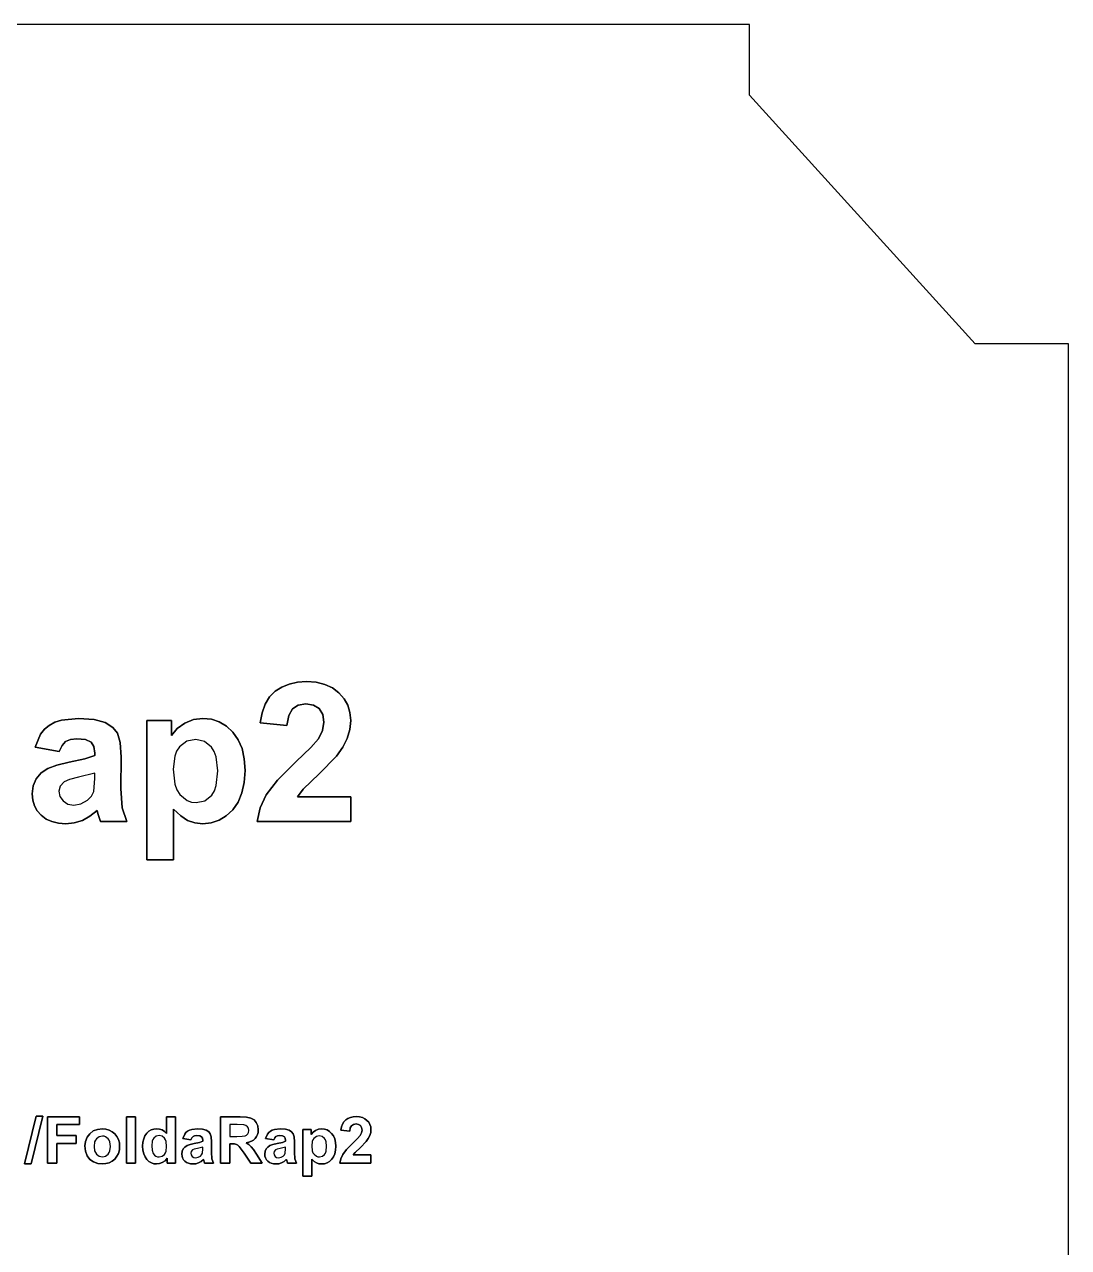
# Model space of a CAD drawing. Header units: metres. Extents: x 784 to 1000, y -1501 to -1285.
# Drawn here: x 907.8 to 1000.2, y -1393 to -1284.8 of the extents above; entities that cross this region are included whole.
import ezdxf

# ---------------------------------------------------------------- set-up
doc = ezdxf.new("R2010")
doc.units = ezdxf.units.M

msp = doc.modelspace()

# ---------------------------------------------------------------- linework, layer by layer
at = {"layer": 'Layer0'}
for p, q in [((921.48, -1348.73, 0), (921.23, -1349.11, 0)), ((922.13, -1348.23, 0), (921.48, -1348.73, 0)), ((922.92, -1348.06, 0), (922.13, -1348.23, 0)), ((923.69, -1348.24, 0), (922.92, -1348.06, 0)), ((924.32, -1348.75, 0), (923.69, -1348.24, 0)), ((924.56, -1349.13, 0), (924.32, -1348.75, 0)), ((921.06, -1349.56, 0), (920.91, -1350.71, 0)), ((921.23, -1349.11, 0), (921.06, -1349.56, 0)), ((924.74, -1349.61, 0), (924.56, -1349.13, 0)), ((924.88, -1350.83, 0), (924.74, -1349.61, 0)), ((920.91, -1350.71, 0), (921.06, -1352.02, 0)), ((924.74, -1352.13, 0), (924.88, -1350.83, 0)), ((911.27, -1351.82, 0), (910.92, -1352.19, 0)), ((911.74, -1351.61, 0), (911.27, -1351.82, 0)), ((912.55, -1351.4, 0), (911.74, -1351.61, 0)), ((913.99, -1351.04, 0), (912.55, -1351.4, 0)), ((913.9, -1352.66, 0), (913.99, -1351.51, 0)), ((913.99, -1351.51, 0), (913.99, -1351.04, 0)), ((921.06, -1352.02, 0), (921.25, -1352.53, 0)), ((910.92, -1352.19, 0), (910.81, -1352.65, 0)), ((910.81, -1352.65, 0), (910.9, -1353.11, 0)), ((910.9, -1353.11, 0), (911.18, -1353.51, 0)), ((913.34, -1353.45, 0), (913.69, -1353.09, 0)), ((913.69, -1353.09, 0), (913.9, -1352.66, 0)), ((921.25, -1352.53, 0), (921.51, -1352.94, 0)), ((921.51, -1352.94, 0), (922.17, -1353.48, 0)), ((923.72, -1353.49, 0), (924.34, -1353, 0)), ((924.34, -1353, 0), (924.57, -1352.61, 0)), ((924.57, -1352.61, 0), (924.74, -1352.13, 0)), ((911.18, -1353.51, 0), (911.6, -1353.78, 0)), ((911.6, -1353.78, 0), (912.12, -1353.87, 0)), ((912.12, -1353.87, 0), (912.74, -1353.76, 0)), ((912.74, -1353.76, 0), (913.34, -1353.45, 0)), ((922.17, -1353.48, 0), (922.55, -1353.61, 0)), ((922.55, -1353.61, 0), (922.96, -1353.66, 0)), ((922.96, -1353.66, 0), (923.72, -1353.49, 0)), ((926.58, -1382.16, 0), (925.93, -1382.16, 0)), ((925.93, -1382.16, 0), (925.93, -1383.2, 0)), ((927.19, -1382.17, 0), (926.58, -1382.16, 0)), ((927.36, -1382.23, 0), (927.19, -1382.17, 0)), ((927.5, -1382.34, 0), (927.36, -1382.23, 0)), ((927.58, -1382.48, 0), (927.5, -1382.34, 0)), ((914.13, -1383.41, 0), (914.04, -1383.54, 0)), ((914.36, -1383.23, 0), (914.13, -1383.41, 0)), ((914.65, -1383.17, 0), (914.36, -1383.23, 0)), ((914.8, -1383.19, 0), (914.65, -1383.17, 0)), ((914.93, -1383.23, 0), (914.8, -1383.19, 0)), ((915.17, -1383.41, 0), (914.93, -1383.23, 0)), ((915.26, -1383.54, 0), (915.17, -1383.41, 0)), ((919.21, -1383.36, 0), (919.13, -1383.48, 0)), ((919.42, -1383.19, 0), (919.21, -1383.36, 0)), ((919.68, -1383.13, 0), (919.42, -1383.19, 0)), ((919.95, -1383.19, 0), (919.68, -1383.13, 0)), ((920.16, -1383.36, 0), (919.95, -1383.19, 0)), ((920.24, -1383.49, 0), (920.16, -1383.36, 0)), ((925.93, -1383.2, 0), (926.55, -1383.2, 0)), ((926.55, -1383.2, 0), (927.03, -1383.19, 0)), ((927.03, -1383.19, 0), (927.29, -1383.15, 0)), ((927.29, -1383.15, 0), (927.42, -1383.08, 0)), ((927.42, -1383.08, 0), (927.52, -1382.98, 0)), ((927.52, -1382.98, 0), (927.59, -1382.84, 0)), ((927.61, -1382.67, 0), (927.58, -1382.48, 0)), ((927.59, -1382.84, 0), (927.61, -1382.67, 0)), ((933.38, -1383.38, 0), (933.3, -1383.5, 0)), ((933.6, -1383.21, 0), (933.38, -1383.38, 0)), ((933.86, -1383.15, 0), (933.6, -1383.21, 0)), ((934.11, -1383.21, 0), (933.86, -1383.15, 0)), ((934.32, -1383.38, 0), (934.11, -1383.21, 0)), ((934.41, -1383.51, 0), (934.32, -1383.38, 0)), ((913.97, -1383.69, 0), (913.92, -1384.09, 0)), ((913.92, -1384.09, 0), (913.97, -1384.48, 0)), ((914.04, -1383.54, 0), (913.97, -1383.69, 0)), ((913.97, -1384.48, 0), (914.04, -1384.63, 0)), ((915.32, -1383.69, 0), (915.26, -1383.54, 0)), ((915.26, -1384.63, 0), (915.32, -1384.48, 0)), ((915.37, -1384.08, 0), (915.32, -1383.69, 0)), ((915.32, -1384.48, 0), (915.37, -1384.08, 0)), ((919.07, -1383.63, 0), (919.02, -1384.02, 0)), ((919.02, -1384.02, 0), (919.06, -1384.43, 0)), ((919.06, -1384.43, 0), (919.16, -1384.71, 0)), ((919.13, -1383.48, 0), (919.07, -1383.63, 0)), ((920.23, -1384.66, 0), (920.29, -1384.5, 0)), ((920.29, -1383.66, 0), (920.24, -1383.49, 0)), ((920.34, -1384.1, 0), (920.29, -1383.66, 0)), ((920.29, -1384.5, 0), (920.34, -1384.1, 0)), ((922.64, -1384.4, 0), (922.52, -1384.53, 0)), ((922.79, -1384.33, 0), (922.64, -1384.4, 0)), ((923.07, -1384.27, 0), (922.79, -1384.33, 0)), ((923.54, -1384.14, 0), (923.07, -1384.27, 0)), ((923.51, -1384.69, 0), (923.54, -1384.3, 0)), ((923.54, -1384.3, 0), (923.54, -1384.14, 0)), ((929.97, -1384.4, 0), (929.86, -1384.53, 0)), ((930.13, -1384.33, 0), (929.97, -1384.4, 0)), ((930.4, -1384.27, 0), (930.13, -1384.33, 0)), ((930.88, -1384.14, 0), (930.4, -1384.27, 0)), ((930.85, -1384.69, 0), (930.88, -1384.3, 0)), ((930.88, -1384.3, 0), (930.88, -1384.14, 0)), ((933.24, -1383.65, 0), (933.19, -1384.04, 0)), ((933.19, -1384.04, 0), (933.24, -1384.47, 0)), ((933.3, -1383.5, 0), (933.24, -1383.65, 0)), ((933.24, -1384.47, 0), (933.3, -1384.64, 0)), ((934.47, -1383.67, 0), (934.41, -1383.51, 0)), ((934.41, -1384.67, 0), (934.47, -1384.51, 0)), ((934.51, -1384.07, 0), (934.47, -1383.67, 0)), ((934.47, -1384.51, 0), (934.51, -1384.07, 0)), ((914.04, -1384.63, 0), (914.13, -1384.76, 0)), ((914.13, -1384.76, 0), (914.36, -1384.94, 0)), ((914.36, -1384.94, 0), (914.65, -1385, 0)), ((914.65, -1385, 0), (914.8, -1384.98, 0)), ((914.8, -1384.98, 0), (914.93, -1384.94, 0)), ((914.93, -1384.94, 0), (915.17, -1384.76, 0)), ((915.17, -1384.76, 0), (915.26, -1384.63, 0)), ((919.16, -1384.71, 0), (919.26, -1384.85, 0)), ((919.26, -1384.85, 0), (919.38, -1384.94, 0)), ((919.38, -1384.94, 0), (919.53, -1385, 0)), ((919.53, -1385, 0), (919.69, -1385.02, 0)), ((919.69, -1385.02, 0), (919.94, -1384.96, 0)), ((919.94, -1384.96, 0), (920.15, -1384.79, 0)), ((920.15, -1384.79, 0), (920.23, -1384.66, 0)), ((922.52, -1384.53, 0), (922.48, -1384.68, 0)), ((922.48, -1384.68, 0), (922.51, -1384.83, 0)), ((922.51, -1384.83, 0), (922.61, -1384.97, 0)), ((922.61, -1384.97, 0), (922.75, -1385.06, 0)), ((922.75, -1385.06, 0), (922.92, -1385.09, 0)), ((922.92, -1385.09, 0), (923.13, -1385.05, 0)), ((923.13, -1385.05, 0), (923.33, -1384.95, 0)), ((923.33, -1384.95, 0), (923.44, -1384.83, 0)), ((923.44, -1384.83, 0), (923.51, -1384.69, 0)), ((929.86, -1384.53, 0), (929.82, -1384.68, 0)), ((929.82, -1384.68, 0), (929.85, -1384.83, 0)), ((929.85, -1384.83, 0), (929.94, -1384.97, 0)), ((929.94, -1384.97, 0), (930.08, -1385.06, 0)), ((930.08, -1385.06, 0), (930.26, -1385.09, 0)), ((930.26, -1385.09, 0), (930.47, -1385.05, 0)), ((930.47, -1385.05, 0), (930.66, -1384.95, 0)), ((930.66, -1384.95, 0), (930.78, -1384.83, 0)), ((930.78, -1384.83, 0), (930.85, -1384.69, 0)), ((933.3, -1384.64, 0), (933.39, -1384.78, 0)), ((933.39, -1384.78, 0), (933.61, -1384.96, 0)), ((933.61, -1384.96, 0), (933.74, -1385, 0)), ((933.74, -1385, 0), (933.87, -1385.02, 0)), ((933.87, -1385.02, 0), (934.13, -1384.96, 0)), ((934.13, -1384.96, 0), (934.33, -1384.8, 0)), ((934.33, -1384.8, 0), (934.41, -1384.67, 0))]:
    msp.add_line(p, q, dxfattribs=at)
for points in [[(783.69, -1313.04, 0), (783.69, -1473.04, 0), (791.94, -1473.04, 0), (811.94, -1495.04, 0), (811.94, -1501.29, 0), (971.94, -1501.29, 0), (971.94, -1493.04, 0), (993.94, -1473.04, 0), (1000.19, -1473.04, 0), (1000.19, -1313.04, 0), (991.94, -1313.04, 0), (971.94, -1291.04, 0), (971.94, -1284.79, 0), (811.94, -1284.79, 0), (811.94, -1293.04, 0), (789.94, -1313.04, 0), (783.69, -1313.04, 0)], [(935.02, -1343.51, 0), (935.59, -1343.94, 0), (936.05, -1344.46, 0), (936.38, -1345.04, 0), (936.57, -1345.68, 0), (936.64, -1346.38, 0), (936.56, -1347.2, 0), (936.34, -1347.97, 0), (935.95, -1348.74, 0), (935.39, -1349.54, 0), (933.85, -1351.12, 0), (932.43, -1352.48, 0), (931.94, -1353.14, 0), (936.64, -1353.14, 0), (936.64, -1355.33, 0), (928.35, -1355.33, 0), (928.62, -1354.12, 0), (929.16, -1352.97, 0), (930.16, -1351.68, 0), (931.82, -1350.02, 0), (933.11, -1348.77, 0), (933.78, -1348, 0), (934.14, -1347.27, 0), (934.27, -1346.55, 0), (934.16, -1345.85, 0), (933.84, -1345.34, 0), (933.34, -1345.02, 0), (932.67, -1344.91, 0), (932, -1345.02, 0), (931.49, -1345.36, 0), (931.15, -1345.95, 0), (930.99, -1346.84, 0), (928.63, -1346.6, 0), (928.79, -1345.7, 0), (929.07, -1344.93, 0), (929.45, -1344.3, 0), (929.95, -1343.8, 0), (930.54, -1343.43, 0), (931.2, -1343.16, 0), (931.93, -1343.01, 0), (932.73, -1342.95, 0), (933.59, -1343.01, 0), (934.36, -1343.2, 0), (935.02, -1343.51, 0)], [(935.59, -1343.94, 0), (935.02, -1343.51, 0), (934.36, -1343.2, 0), (933.59, -1343.01, 0), (932.73, -1342.95, 0), (931.93, -1343.01, 0), (931.2, -1343.16, 0), (930.54, -1343.43, 0), (929.95, -1343.8, 0), (929.45, -1344.3, 0), (929.07, -1344.93, 0), (928.79, -1345.7, 0), (928.63, -1346.6, 0), (930.99, -1346.84, 0), (931.15, -1345.95, 0), (931.49, -1345.36, 0), (932, -1345.02, 0), (932.67, -1344.91, 0), (933.34, -1345.02, 0), (933.84, -1345.34, 0), (934.16, -1345.85, 0), (934.27, -1346.55, 0), (934.14, -1347.27, 0), (933.78, -1348, 0), (933.11, -1348.77, 0), (931.82, -1350.02, 0), (930.16, -1351.68, 0), (929.16, -1352.97, 0), (928.62, -1354.12, 0), (928.35, -1355.33, 0), (936.64, -1355.33, 0), (936.64, -1353.14, 0), (931.94, -1353.14, 0), (932.43, -1352.48, 0), (933.85, -1351.12, 0), (935.39, -1349.54, 0), (935.95, -1348.74, 0), (936.34, -1347.97, 0), (936.56, -1347.2, 0), (936.64, -1346.38, 0), (936.57, -1345.68, 0), (936.38, -1345.04, 0), (936.05, -1344.46, 0), (935.59, -1343.94, 0)], [(916.23, -1348.34, 0), (916.31, -1349.64, 0), (916.29, -1352.4, 0), (916.4, -1354.13, 0), (916.83, -1355.33, 0), (914.49, -1355.33, 0), (914.26, -1354.63, 0), (914.18, -1354.35, 0), (913.55, -1354.87, 0), (912.88, -1355.24, 0), (912.17, -1355.46, 0), (911.41, -1355.53, 0), (910.76, -1355.48, 0), (910.18, -1355.34, 0), (909.67, -1355.11, 0), (909.24, -1354.78, 0), (908.89, -1354.38, 0), (908.64, -1353.94, 0), (908.49, -1353.44, 0), (908.44, -1352.89, 0), (908.53, -1352.18, 0), (908.8, -1351.54, 0), (909.24, -1351.02, 0), (909.82, -1350.63, 0), (910.61, -1350.34, 0), (911.7, -1350.08, 0), (913.1, -1349.78, 0), (913.99, -1349.5, 0), (913.99, -1349.27, 0), (913.91, -1348.68, 0), (913.66, -1348.3, 0), (913.17, -1348.08, 0), (912.39, -1348.01, 0), (911.83, -1348.07, 0), (911.4, -1348.25, 0), (911.08, -1348.6, 0), (910.83, -1349.12, 0), (908.69, -1348.74, 0), (909.18, -1347.61, 0), (909.52, -1347.17, 0), (909.93, -1346.82, 0), (910.43, -1346.55, 0), (911.03, -1346.35, 0), (912.55, -1346.2, 0), (913.93, -1346.29, 0), (914.91, -1346.57, 0), (915.57, -1347, 0), (916, -1347.52, 0), (916.23, -1348.34, 0)], [(916.31, -1349.64, 0), (916.23, -1348.34, 0), (916, -1347.52, 0), (915.57, -1347, 0), (914.91, -1346.57, 0), (913.93, -1346.29, 0), (912.55, -1346.2, 0), (911.03, -1346.35, 0), (910.43, -1346.55, 0), (909.93, -1346.82, 0), (909.52, -1347.17, 0), (909.18, -1347.61, 0), (908.69, -1348.74, 0), (910.83, -1349.12, 0), (911.08, -1348.6, 0), (911.4, -1348.25, 0), (911.83, -1348.07, 0), (912.39, -1348.01, 0), (913.17, -1348.08, 0), (913.66, -1348.3, 0), (913.91, -1348.68, 0), (913.99, -1349.27, 0), (913.99, -1349.5, 0), (913.1, -1349.78, 0), (911.7, -1350.08, 0), (910.61, -1350.34, 0), (909.82, -1350.63, 0), (909.24, -1351.02, 0), (908.8, -1351.54, 0), (908.53, -1352.18, 0), (908.44, -1352.89, 0), (908.49, -1353.44, 0), (908.64, -1353.94, 0), (908.89, -1354.38, 0), (909.24, -1354.78, 0), (909.67, -1355.11, 0), (910.18, -1355.34, 0), (910.76, -1355.48, 0), (911.41, -1355.53, 0), (912.17, -1355.46, 0), (912.88, -1355.24, 0), (913.55, -1354.87, 0), (914.18, -1354.35, 0), (914.26, -1354.63, 0), (914.49, -1355.33, 0), (916.83, -1355.33, 0), (916.4, -1354.13, 0), (916.29, -1352.4, 0), (916.31, -1349.64, 0)], [(918.58, -1346.4, 0), (920.78, -1346.4, 0), (920.78, -1347.71, 0), (921.28, -1347.1, 0), (921.94, -1346.62, 0), (922.71, -1346.3, 0), (923.56, -1346.2, 0), (924.31, -1346.27, 0), (925, -1346.5, 0), (925.63, -1346.88, 0), (926.2, -1347.42, 0), (926.68, -1348.09, 0), (927.02, -1348.88, 0), (927.22, -1349.79, 0), (927.29, -1350.81, 0), (927.22, -1351.87, 0), (927.01, -1352.8, 0), (926.67, -1353.61, 0), (926.19, -1354.29, 0), (925.62, -1354.83, 0), (924.98, -1355.22, 0), (924.29, -1355.45, 0), (923.54, -1355.53, 0), (922.84, -1355.46, 0), (922.2, -1355.24, 0), (921.59, -1354.84, 0), (920.94, -1354.23, 0), (920.94, -1358.73, 0), (918.58, -1358.73, 0), (918.58, -1346.4, 0)], [(920.78, -1346.4, 0), (918.58, -1346.4, 0), (918.58, -1358.73, 0), (920.94, -1358.73, 0), (920.94, -1354.23, 0), (921.59, -1354.84, 0), (922.2, -1355.24, 0), (922.84, -1355.46, 0), (923.54, -1355.53, 0), (924.29, -1355.45, 0), (924.98, -1355.22, 0), (925.62, -1354.83, 0), (926.19, -1354.29, 0), (926.67, -1353.61, 0), (927.01, -1352.8, 0), (927.22, -1351.87, 0), (927.29, -1350.81, 0), (927.22, -1349.79, 0), (927.02, -1348.88, 0), (926.68, -1348.09, 0), (926.2, -1347.42, 0), (925.63, -1346.88, 0), (925, -1346.5, 0), (924.31, -1346.27, 0), (923.56, -1346.2, 0), (922.71, -1346.3, 0), (921.94, -1346.62, 0), (921.28, -1347.1, 0), (920.78, -1347.71, 0), (920.78, -1346.4, 0)], [(907.77, -1385.64, 0), (908.79, -1381.4, 0), (909.38, -1381.4, 0), (908.35, -1385.64, 0), (907.77, -1385.64, 0)], [(908.79, -1381.4, 0), (907.77, -1385.64, 0), (908.35, -1385.64, 0), (909.38, -1381.4, 0), (908.79, -1381.4, 0)], [(909.8, -1385.57, 0), (909.8, -1381.47, 0), (912.62, -1381.47, 0), (912.62, -1382.16, 0), (910.63, -1382.16, 0), (910.63, -1383.13, 0), (912.34, -1383.13, 0), (912.34, -1383.83, 0), (910.63, -1383.83, 0), (910.63, -1385.57, 0), (909.8, -1385.57, 0)], [(909.8, -1381.47, 0), (909.8, -1385.57, 0), (910.63, -1385.57, 0), (910.63, -1383.83, 0), (912.34, -1383.83, 0), (912.34, -1383.13, 0), (910.63, -1383.13, 0), (910.63, -1382.16, 0), (912.62, -1382.16, 0), (912.62, -1381.47, 0), (909.8, -1381.47, 0)], [(916.8, -1385.57, 0), (916.8, -1381.47, 0), (917.59, -1381.47, 0), (917.59, -1385.57, 0), (916.8, -1385.57, 0)], [(916.8, -1381.47, 0), (916.8, -1385.57, 0), (917.59, -1385.57, 0), (917.59, -1381.47, 0), (916.8, -1381.47, 0)], [(921.13, -1385.57, 0), (920.39, -1385.57, 0), (920.39, -1385.14, 0), (920.2, -1385.36, 0), (919.96, -1385.52, 0), (919.72, -1385.61, 0), (919.46, -1385.64, 0), (919.22, -1385.62, 0), (918.99, -1385.54, 0), (918.78, -1385.41, 0), (918.59, -1385.23, 0), (918.43, -1385, 0), (918.31, -1384.73, 0), (918.24, -1384.42, 0), (918.22, -1384.07, 0), (918.24, -1383.72, 0), (918.31, -1383.41, 0), (918.42, -1383.14, 0), (918.58, -1382.92, 0), (918.77, -1382.75, 0), (918.98, -1382.63, 0), (919.21, -1382.55, 0), (919.48, -1382.53, 0), (919.72, -1382.56, 0), (919.94, -1382.63, 0), (920.15, -1382.76, 0), (920.34, -1382.95, 0), (920.34, -1381.47, 0), (921.13, -1381.47, 0), (921.13, -1385.57, 0)], [(920.39, -1385.57, 0), (921.13, -1385.57, 0), (921.13, -1381.47, 0), (920.34, -1381.47, 0), (920.34, -1382.95, 0), (920.15, -1382.76, 0), (919.94, -1382.63, 0), (919.72, -1382.56, 0), (919.48, -1382.53, 0), (919.21, -1382.55, 0), (918.98, -1382.63, 0), (918.77, -1382.75, 0), (918.58, -1382.92, 0), (918.42, -1383.14, 0), (918.31, -1383.41, 0), (918.24, -1383.72, 0), (918.22, -1384.07, 0), (918.24, -1384.42, 0), (918.31, -1384.73, 0), (918.43, -1385, 0), (918.59, -1385.23, 0), (918.78, -1385.41, 0), (918.99, -1385.54, 0), (919.22, -1385.62, 0), (919.46, -1385.64, 0), (919.72, -1385.61, 0), (919.96, -1385.52, 0), (920.2, -1385.36, 0), (920.39, -1385.14, 0), (920.39, -1385.57, 0)], [(925.1, -1385.57, 0), (925.1, -1381.47, 0), (926.85, -1381.47, 0), (927.42, -1381.49, 0), (927.81, -1381.58, 0), (928.08, -1381.73, 0), (928.28, -1381.97, 0), (928.42, -1382.27, 0), (928.46, -1382.62, 0), (928.45, -1382.84, 0), (928.4, -1383.04, 0), (928.31, -1383.22, 0), (928.19, -1383.38, 0), (928.04, -1383.52, 0), (927.85, -1383.63, 0), (927.63, -1383.71, 0), (927.38, -1383.76, 0), (927.62, -1383.93, 0), (927.82, -1384.11, 0), (928.03, -1384.37, 0), (928.3, -1384.77, 0), (928.8, -1385.57, 0), (927.81, -1385.57, 0), (927.21, -1384.68, 0), (926.77, -1384.08, 0), (926.65, -1383.97, 0), (926.52, -1383.91, 0), (926.35, -1383.87, 0), (926.1, -1383.86, 0), (925.93, -1383.86, 0), (925.93, -1385.57, 0), (925.1, -1385.57, 0)], [(925.1, -1381.47, 0), (925.1, -1385.57, 0), (925.93, -1385.57, 0), (925.93, -1383.86, 0), (926.1, -1383.86, 0), (926.35, -1383.87, 0), (926.52, -1383.91, 0), (926.65, -1383.97, 0), (926.77, -1384.08, 0), (927.21, -1384.68, 0), (927.81, -1385.57, 0), (928.8, -1385.57, 0), (928.3, -1384.77, 0), (928.03, -1384.37, 0), (927.82, -1384.11, 0), (927.62, -1383.93, 0), (927.38, -1383.76, 0), (927.63, -1383.71, 0), (927.85, -1383.63, 0), (928.04, -1383.52, 0), (928.19, -1383.38, 0), (928.31, -1383.22, 0), (928.4, -1383.04, 0), (928.45, -1382.84, 0), (928.46, -1382.62, 0), (928.42, -1382.27, 0), (928.28, -1381.97, 0), (928.08, -1381.73, 0), (927.81, -1381.58, 0), (927.42, -1381.49, 0), (926.85, -1381.47, 0), (925.1, -1381.47, 0)], [(937.89, -1381.63, 0), (938.08, -1381.78, 0), (938.24, -1381.95, 0), (938.34, -1382.14, 0), (938.41, -1382.36, 0), (938.43, -1382.59, 0), (938.41, -1382.86, 0), (938.33, -1383.12, 0), (938.2, -1383.38, 0), (938.02, -1383.65, 0), (937.5, -1384.17, 0), (937.03, -1384.62, 0), (936.87, -1384.84, 0), (938.43, -1384.84, 0), (938.43, -1385.57, 0), (935.67, -1385.57, 0), (935.76, -1385.17, 0), (935.94, -1384.79, 0), (936.27, -1384.36, 0), (936.82, -1383.8, 0), (937.25, -1383.39, 0), (937.48, -1383.13, 0), (937.6, -1382.89, 0), (937.64, -1382.65, 0), (937.61, -1382.42, 0), (937.5, -1382.24, 0), (937.33, -1382.14, 0), (937.11, -1382.1, 0), (936.89, -1382.14, 0), (936.72, -1382.25, 0), (936.6, -1382.45, 0), (936.55, -1382.74, 0), (935.76, -1382.66, 0), (935.82, -1382.36, 0), (935.91, -1382.11, 0), (936.04, -1381.9, 0), (936.2, -1381.73, 0), (936.4, -1381.61, 0), (936.62, -1381.52, 0), (936.86, -1381.47, 0), (937.13, -1381.45, 0), (937.42, -1381.47, 0), (937.67, -1381.53, 0), (937.89, -1381.63, 0)], [(938.08, -1381.78, 0), (937.89, -1381.63, 0), (937.67, -1381.53, 0), (937.42, -1381.47, 0), (937.13, -1381.45, 0), (936.86, -1381.47, 0), (936.62, -1381.52, 0), (936.4, -1381.61, 0), (936.2, -1381.73, 0), (936.04, -1381.9, 0), (935.91, -1382.11, 0), (935.82, -1382.36, 0), (935.76, -1382.66, 0), (936.55, -1382.74, 0), (936.6, -1382.45, 0), (936.72, -1382.25, 0), (936.89, -1382.14, 0), (937.11, -1382.1, 0), (937.33, -1382.14, 0), (937.5, -1382.24, 0), (937.61, -1382.42, 0), (937.64, -1382.65, 0), (937.6, -1382.89, 0), (937.48, -1383.13, 0), (937.25, -1383.39, 0), (936.82, -1383.8, 0), (936.27, -1384.36, 0), (935.94, -1384.79, 0), (935.76, -1385.17, 0), (935.67, -1385.57, 0), (938.43, -1385.57, 0), (938.43, -1384.84, 0), (936.87, -1384.84, 0), (937.03, -1384.62, 0), (937.5, -1384.17, 0), (938.02, -1383.65, 0), (938.2, -1383.38, 0), (938.33, -1383.12, 0), (938.41, -1382.86, 0), (938.43, -1382.59, 0), (938.41, -1382.36, 0), (938.34, -1382.14, 0), (938.24, -1381.95, 0), (938.08, -1381.78, 0)], [(913.11, -1384.04, 0), (913.16, -1383.66, 0), (913.31, -1383.28, 0), (913.54, -1382.96, 0), (913.85, -1382.72, 0), (914.23, -1382.58, 0), (914.65, -1382.53, 0), (914.97, -1382.56, 0), (915.26, -1382.64, 0), (915.52, -1382.78, 0), (915.75, -1382.97, 0), (915.94, -1383.2, 0), (916.08, -1383.47, 0), (916.16, -1383.76, 0), (916.18, -1384.08, 0), (916.16, -1384.4, 0), (916.08, -1384.7, 0), (915.94, -1384.96, 0), (915.75, -1385.2, 0), (915.52, -1385.39, 0), (915.26, -1385.53, 0), (914.97, -1385.61, 0), (914.65, -1385.64, 0), (914.25, -1385.6, 0), (913.87, -1385.46, 0), (913.54, -1385.23, 0), (913.31, -1384.91, 0), (913.16, -1384.52, 0), (913.11, -1384.04, 0)], [(913.16, -1383.66, 0), (913.11, -1384.04, 0), (913.16, -1384.52, 0), (913.31, -1384.91, 0), (913.54, -1385.23, 0), (913.87, -1385.46, 0), (914.25, -1385.6, 0), (914.65, -1385.64, 0), (914.97, -1385.61, 0), (915.26, -1385.53, 0), (915.52, -1385.39, 0), (915.75, -1385.2, 0), (915.94, -1384.96, 0), (916.08, -1384.7, 0), (916.16, -1384.4, 0), (916.18, -1384.08, 0), (916.16, -1383.76, 0), (916.08, -1383.47, 0), (915.94, -1383.2, 0), (915.75, -1382.97, 0), (915.52, -1382.78, 0), (915.26, -1382.64, 0), (914.97, -1382.56, 0), (914.65, -1382.53, 0), (914.23, -1382.58, 0), (913.85, -1382.72, 0), (913.54, -1382.96, 0), (913.31, -1383.28, 0), (913.16, -1383.66, 0)], [(922.49, -1383.51, 0), (921.78, -1383.38, 0), (921.94, -1383, 0), (922.05, -1382.86, 0), (922.19, -1382.74, 0), (922.36, -1382.65, 0), (922.56, -1382.58, 0), (923.07, -1382.53, 0), (923.53, -1382.56, 0), (923.85, -1382.66, 0), (924.07, -1382.8, 0), (924.21, -1382.97, 0), (924.29, -1383.24, 0), (924.32, -1383.68, 0), (924.31, -1384.6, 0), (924.35, -1385.17, 0), (924.49, -1385.57, 0), (923.71, -1385.57, 0), (923.63, -1385.34, 0), (923.61, -1385.25, 0), (923.4, -1385.42, 0), (923.17, -1385.54, 0), (922.94, -1385.62, 0), (922.68, -1385.64, 0), (922.47, -1385.63, 0), (922.27, -1385.58, 0), (922.1, -1385.5, 0), (921.96, -1385.39, 0), (921.84, -1385.26, 0), (921.76, -1385.11, 0), (921.71, -1384.94, 0), (921.69, -1384.76, 0), (921.73, -1384.52, 0), (921.82, -1384.31, 0), (921.96, -1384.14, 0), (922.15, -1384.01, 0), (922.42, -1383.91, 0), (922.78, -1383.83, 0), (923.25, -1383.73, 0), (923.54, -1383.63, 0), (923.54, -1383.55, 0), (923.52, -1383.36, 0), (923.43, -1383.23, 0), (923.27, -1383.16, 0), (923.01, -1383.13, 0), (922.82, -1383.15, 0), (922.68, -1383.22, 0), (922.58, -1383.33, 0), (922.49, -1383.51, 0)], [(921.78, -1383.38, 0), (922.49, -1383.51, 0), (922.58, -1383.33, 0), (922.68, -1383.22, 0), (922.82, -1383.15, 0), (923.01, -1383.13, 0), (923.27, -1383.16, 0), (923.43, -1383.23, 0), (923.52, -1383.36, 0), (923.54, -1383.55, 0), (923.54, -1383.63, 0), (923.25, -1383.73, 0), (922.78, -1383.83, 0), (922.42, -1383.91, 0), (922.15, -1384.01, 0), (921.96, -1384.14, 0), (921.82, -1384.31, 0), (921.73, -1384.52, 0), (921.69, -1384.76, 0), (921.71, -1384.94, 0), (921.76, -1385.11, 0), (921.84, -1385.26, 0), (921.96, -1385.39, 0), (922.1, -1385.5, 0), (922.27, -1385.58, 0), (922.47, -1385.63, 0), (922.68, -1385.64, 0), (922.94, -1385.62, 0), (923.17, -1385.54, 0), (923.4, -1385.42, 0), (923.61, -1385.25, 0), (923.63, -1385.34, 0), (923.71, -1385.57, 0), (924.49, -1385.57, 0), (924.35, -1385.17, 0), (924.31, -1384.6, 0), (924.32, -1383.68, 0), (924.29, -1383.24, 0), (924.21, -1382.97, 0), (924.07, -1382.8, 0), (923.85, -1382.66, 0), (923.53, -1382.56, 0), (923.07, -1382.53, 0), (922.56, -1382.58, 0), (922.36, -1382.65, 0), (922.19, -1382.74, 0), (922.05, -1382.86, 0), (921.94, -1383, 0), (921.78, -1383.38, 0)], [(930.88, -1383.63, 0), (930.88, -1383.55, 0), (930.85, -1383.36, 0), (930.77, -1383.23, 0), (930.61, -1383.16, 0), (930.35, -1383.13, 0), (930.16, -1383.15, 0), (930.02, -1383.22, 0), (929.91, -1383.33, 0), (929.83, -1383.51, 0), (929.11, -1383.38, 0), (929.28, -1383, 0), (929.39, -1382.86, 0), (929.53, -1382.74, 0), (929.69, -1382.65, 0), (929.89, -1382.58, 0), (930.4, -1382.53, 0), (930.86, -1382.56, 0), (931.19, -1382.66, 0), (931.41, -1382.8, 0), (931.55, -1382.97, 0), (931.63, -1383.24, 0), (931.66, -1383.68, 0), (931.65, -1384.6, 0), (931.69, -1385.17, 0), (931.83, -1385.57, 0), (931.05, -1385.57, 0), (930.97, -1385.34, 0), (930.94, -1385.25, 0), (930.74, -1385.42, 0), (930.51, -1385.54, 0), (930.28, -1385.62, 0), (930.02, -1385.64, 0), (929.8, -1385.63, 0), (929.61, -1385.58, 0), (929.44, -1385.5, 0), (929.3, -1385.39, 0), (929.18, -1385.26, 0), (929.1, -1385.11, 0), (929.05, -1384.94, 0), (929.03, -1384.76, 0), (929.06, -1384.52, 0), (929.15, -1384.31, 0), (929.3, -1384.14, 0), (929.49, -1384.01, 0), (929.76, -1383.91, 0), (930.12, -1383.83, 0), (930.59, -1383.73, 0), (930.88, -1383.63, 0)], [(930.88, -1383.55, 0), (930.88, -1383.63, 0), (930.59, -1383.73, 0), (930.12, -1383.83, 0), (929.76, -1383.91, 0), (929.49, -1384.01, 0), (929.3, -1384.14, 0), (929.15, -1384.31, 0), (929.06, -1384.52, 0), (929.03, -1384.76, 0), (929.05, -1384.94, 0), (929.1, -1385.11, 0), (929.18, -1385.26, 0), (929.3, -1385.39, 0), (929.44, -1385.5, 0), (929.61, -1385.58, 0), (929.8, -1385.63, 0), (930.02, -1385.64, 0), (930.28, -1385.62, 0), (930.51, -1385.54, 0), (930.74, -1385.42, 0), (930.94, -1385.25, 0), (930.97, -1385.34, 0), (931.05, -1385.57, 0), (931.83, -1385.57, 0), (931.69, -1385.17, 0), (931.65, -1384.6, 0), (931.66, -1383.68, 0), (931.63, -1383.24, 0), (931.55, -1382.97, 0), (931.41, -1382.8, 0), (931.19, -1382.66, 0), (930.86, -1382.56, 0), (930.4, -1382.53, 0), (929.89, -1382.58, 0), (929.69, -1382.65, 0), (929.53, -1382.74, 0), (929.39, -1382.86, 0), (929.28, -1383, 0), (929.11, -1383.38, 0), (929.83, -1383.51, 0), (929.91, -1383.33, 0), (930.02, -1383.22, 0), (930.16, -1383.15, 0), (930.35, -1383.13, 0), (930.61, -1383.16, 0), (930.77, -1383.23, 0), (930.85, -1383.36, 0), (930.88, -1383.55, 0)], [(933.2, -1385.21, 0), (933.2, -1386.71, 0), (932.41, -1386.71, 0), (932.41, -1382.6, 0), (933.14, -1382.6, 0), (933.14, -1383.03, 0), (933.31, -1382.83, 0), (933.53, -1382.67, 0), (933.79, -1382.57, 0), (934.07, -1382.53, 0), (934.32, -1382.56, 0), (934.55, -1382.63, 0), (934.76, -1382.76, 0), (934.95, -1382.94, 0), (935.11, -1383.16, 0), (935.22, -1383.42, 0), (935.29, -1383.73, 0), (935.31, -1384.07, 0), (935.29, -1384.42, 0), (935.22, -1384.73, 0), (935.11, -1385, 0), (934.95, -1385.23, 0), (934.76, -1385.41, 0), (934.55, -1385.54, 0), (934.32, -1385.62, 0), (934.07, -1385.64, 0), (933.83, -1385.62, 0), (933.62, -1385.54, 0), (933.41, -1385.41, 0), (933.2, -1385.21, 0)], [(933.2, -1386.71, 0), (933.2, -1385.21, 0), (933.41, -1385.41, 0), (933.62, -1385.54, 0), (933.83, -1385.62, 0), (934.07, -1385.64, 0), (934.32, -1385.62, 0), (934.55, -1385.54, 0), (934.76, -1385.41, 0), (934.95, -1385.23, 0), (935.11, -1385, 0), (935.22, -1384.73, 0), (935.29, -1384.42, 0), (935.31, -1384.07, 0), (935.29, -1383.73, 0), (935.22, -1383.42, 0), (935.11, -1383.16, 0), (934.95, -1382.94, 0), (934.76, -1382.76, 0), (934.55, -1382.63, 0), (934.32, -1382.56, 0), (934.07, -1382.53, 0), (933.79, -1382.57, 0), (933.53, -1382.67, 0), (933.31, -1382.83, 0), (933.14, -1383.03, 0), (933.14, -1382.6, 0), (932.41, -1382.6, 0), (932.41, -1386.71, 0), (933.2, -1386.71, 0)]]:
    msp.add_polyline3d(points, dxfattribs=at)

doc.saveas('drawing.dxf')
